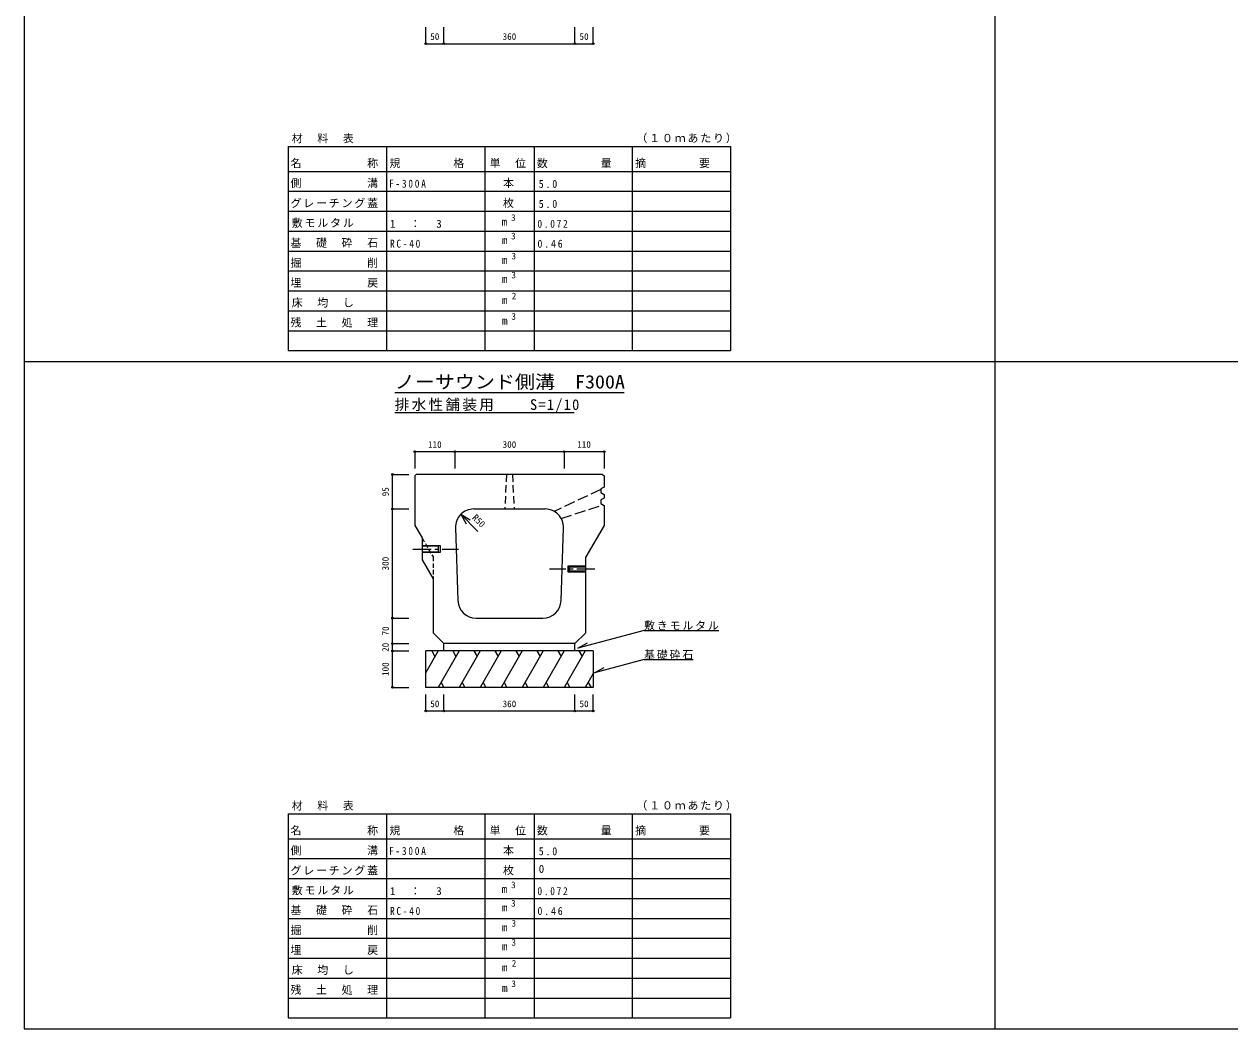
# Model space of a CAD drawing. Units: millimetres at full size, sheet at 1:10. Extents: x -5807 to 2193, y -2728 to 2972.
# Drawn here: x -5807 to -2495, y -2728 to 32 of the extents above; entities that cross this region are included whole.
import ezdxf
from ezdxf.enums import TextEntityAlignment as Align

# ---------------------------------------------------------------- set-up
doc = ezdxf.new("R2010")
doc.units = ezdxf.units.MM
doc.header["$LTSCALE"] = 10
doc.header["$PDMODE"] = 32
doc.header["$PDSIZE"] = 5
for name, pattern in [('CHAIN1', [8, 5, -1, 1, -1]), ('DASHED1', [1.8, 1.2, -0.6]), ('DASHED2', [3, 2, -1]), ('DASHED3', [4, 3, -1])]:
    doc.linetypes.add(name, pattern=pattern)
doc.layers.add('0-0_通り芯', color=7, linetype='Continuous')
doc.styles.add('ＭＳ ゴシック', font='')
doc.styles.get('ＭＳ ゴシック').set_extended_font_data('MS Gothic')

msp = doc.modelspace()

# ---------------------------------------------------------------- linework, layer by layer
at = {"layer": '0-0_通り芯', "color": 2}
for p, q in [((-5807.14, 2971.77), (-5807.14, -2728.23)), ((-3140.47, 2971.77), (-3140.47, -2728.23)), ((-5807.14, -2728.23), (2192.86, -2728.23))]:
    msp.add_line(p, q, dxfattribs=at)
at = {"layer": '0-0_通り芯', "color": 4}
for p, q in [((-4703.81, -21.57), (-4703.81, 23.43)), ((-4653.81, -21.57), (-4653.81, 23.43)), ((-4293.81, -21.57), (-4293.81, 23.43)), ((-4243.81, -21.57), (-4243.81, 23.43)), ((-4703.81, -21.57), (-4653.81, -21.57)), ((-4653.81, -21.57), (-4293.81, -21.57)), ((-4293.81, -21.57), (-4243.81, -21.57)), ((-5807.14, -894.9), (2192.86, -894.9)), ((-4733.81, -1142.38), (-4623.81, -1142.38)), ((-4733.81, -1142.38), (-4733.81, -1188.89)), ((-4623.81, -1142.38), (-4623.81, -1188.89)), ((-4623.81, -1142.38), (-4323.81, -1142.38)), ((-4323.81, -1142.38), (-4323.81, -1188.89)), ((-4323.81, -1142.38), (-4213.81, -1142.38)), ((-4213.81, -1142.38), (-4213.81, -1188.89)), ((-4794.81, -1299.9), (-4794.81, -1204.9)), ((-4794.81, -1204.9), (-4749.81, -1204.9)), ((-4794.81, -1599.9), (-4794.81, -1299.9)), ((-4794.81, -1299.9), (-4749.81, -1299.9)), ((-4607.47, -1314.54), (-4581.49, -1329.54)), ((-4607.47, -1314.54), (-4592.47, -1340.53)), ((-4560.46, -1361.55), (-4607.47, -1314.54)), ((-4794.81, -1669.9), (-4794.81, -1599.9)), ((-4794.81, -1599.9), (-4749.81, -1599.9)), ((-4794.81, -1689.9), (-4794.81, -1669.9)), ((-4794.81, -1669.9), (-4749.81, -1669.9)), ((-4794.81, -1789.9), (-4794.81, -1689.9)), ((-4794.81, -1689.9), (-4749.81, -1689.9)), ((-4794.81, -1789.9), (-4749.81, -1789.9)), ((-4703.81, -1854.9), (-4703.81, -1809.9)), ((-4653.81, -1854.9), (-4653.81, -1809.9)), ((-4293.81, -1854.9), (-4293.81, -1809.9)), ((-4243.81, -1854.9), (-4243.81, -1809.9)), ((-4703.81, -1854.9), (-4653.81, -1854.9)), ((-4653.81, -1854.9), (-4293.81, -1854.9)), ((-4293.81, -1854.9), (-4243.81, -1854.9))]:
    msp.add_line(p, q, dxfattribs=at)
at = {"layer": '0-0_通り芯'}
for p, q in [((-5081.31, -304.02), (-3866.31, -304.02)), ((-5081.31, -304.02), (-5081.31, -427.14)), ((-4811.31, -304.02), (-4811.31, -427.14)), ((-4541.31, -304.02), (-4541.31, -427.14)), ((-4406.31, -304.02), (-4406.31, -427.14)), ((-4136.31, -304.02), (-4136.31, -427.14)), ((-3866.31, -304.02), (-3866.31, -427.14)), ((-5081.31, -372.42), (-3866.31, -372.42)), ((-5081.31, -427.14), (-3866.31, -427.14)), ((-5081.31, -427.14), (-5081.31, -864.9)), ((-4811.31, -427.14), (-4811.31, -864.9)), ((-4541.31, -427.14), (-4541.31, -864.9)), ((-4406.31, -427.14), (-4406.31, -864.9)), ((-4136.31, -427.14), (-4136.31, -864.9)), ((-3866.31, -427.14), (-3866.31, -864.9)), ((-5081.31, -481.86), (-3866.31, -481.86)), ((-5081.31, -536.58), (-3866.31, -536.58)), ((-5081.31, -591.3), (-3866.31, -591.3)), ((-5081.31, -646.02), (-3866.31, -646.02)), ((-5081.31, -700.74), (-3866.31, -700.74)), ((-5081.31, -755.46), (-3866.31, -755.46)), ((-5081.31, -810.18), (-3866.31, -810.18)), ((-5081.31, -864.9), (-3866.31, -864.9)), ((-4995.81, -864.9), (-4086.81, -864.9)), ((-4788.81, -979.9), (-4158.81, -979.9)), ((-4788.81, -1034.9), (-4296.31, -1034.9)), ((-4104.04, -1633.85), (-4285.55, -1682.48)), ((-4104.04, -1633.85), (-3899.04, -1633.85)), ((-4653.81, -1689.9), (-4653.81, -1669.9)), ((-4293.81, -1689.9), (-4293.81, -1669.9)), ((-4285.55, -1682.48), (-4259.57, -1667.48)), ((-4243.81, -1689.9), (-4703.81, -1689.9)), ((-4703.81, -1789.9), (-4703.81, -1689.9)), ((-4669.76, -1689.9), (-4703.81, -1748.88)), ((-4687.06, -1689.9), (-4678.41, -1704.89)), ((-4612.02, -1689.9), (-4669.76, -1789.9)), ((-4629.33, -1689.9), (-4620.68, -1704.89)), ((-4554.29, -1689.9), (-4612.02, -1789.9)), ((-4571.59, -1689.9), (-4562.94, -1704.89)), ((-4496.55, -1689.9), (-4554.29, -1789.9)), ((-4513.86, -1689.9), (-4505.21, -1704.89)), ((-4438.82, -1689.9), (-4496.55, -1789.9)), ((-4456.12, -1689.9), (-4447.47, -1704.89)), ((-4381.08, -1689.9), (-4438.82, -1789.9)), ((-4398.39, -1689.9), (-4389.74, -1704.89)), ((-4323.35, -1689.9), (-4381.08, -1789.9)), ((-4340.65, -1689.9), (-4332, -1704.89)), ((-4265.61, -1689.9), (-4323.35, -1789.9)), ((-4282.92, -1689.9), (-4274.27, -1704.89)), ((-4243.81, -1689.9), (-4243.81, -1789.9)), ((-4104.04, -1713.65), (-3969.04, -1713.65)), ((-4243.81, -1752.13), (-4265.61, -1789.9)), ((-4661.84, -1776.18), (-4653.92, -1789.9)), ((-4604.1, -1776.18), (-4596.18, -1789.9)), ((-4546.37, -1776.18), (-4538.45, -1789.9)), ((-4488.63, -1776.18), (-4480.71, -1789.9)), ((-4430.9, -1776.18), (-4422.98, -1789.9)), ((-4373.16, -1776.18), (-4365.24, -1789.9)), ((-4315.43, -1776.18), (-4307.51, -1789.9)), ((-4257.69, -1776.18), (-4249.77, -1789.9)), ((-4243.81, -1789.9), (-4703.81, -1789.9)), ((-5081.31, -2137.35), (-3866.31, -2137.35)), ((-5081.31, -2137.35), (-5081.31, -2260.47)), ((-4811.31, -2137.35), (-4811.31, -2260.47)), ((-4541.31, -2137.35), (-4541.31, -2260.47)), ((-4406.31, -2137.35), (-4406.31, -2260.47)), ((-4136.31, -2137.35), (-4136.31, -2260.47)), ((-3866.31, -2137.35), (-3866.31, -2260.47)), ((-5081.31, -2205.75), (-3866.31, -2205.75)), ((-5081.31, -2260.47), (-3866.31, -2260.47)), ((-5081.31, -2260.47), (-5081.31, -2698.23)), ((-4811.31, -2260.47), (-4811.31, -2698.23)), ((-4541.31, -2260.47), (-4541.31, -2698.23)), ((-4406.31, -2260.47), (-4406.31, -2698.23)), ((-4136.31, -2260.47), (-4136.31, -2698.23)), ((-3866.31, -2260.47), (-3866.31, -2698.23)), ((-5081.31, -2315.19), (-3866.31, -2315.19)), ((-5081.31, -2369.91), (-3866.31, -2369.91)), ((-5081.31, -2424.63), (-3866.31, -2424.63)), ((-5081.31, -2479.35), (-3866.31, -2479.35)), ((-5081.31, -2534.07), (-3866.31, -2534.07)), ((-5081.31, -2588.79), (-3866.31, -2588.79)), ((-5081.31, -2643.51), (-3866.31, -2643.51)), ((-5081.31, -2698.23), (-3866.31, -2698.23)), ((-4995.81, -2698.23), (-4086.81, -2698.23))]:
    msp.add_line(p, q, dxfattribs=at)
at = {"layer": '0-0_通り芯', "color": 3}
for p, q in [((-4733.81, -1208.9), (-4729.81, -1204.9)), ((-4733.81, -1208.9), (-4733.81, -1344.9)), ((-4217.81, -1204.9), (-4729.81, -1204.9)), ((-4217.81, -1204.9), (-4213.81, -1208.9)), ((-4213.81, -1208.9), (-4213.81, -1239.9)), ((-4213.81, -1259.9), (-4213.81, -1269.9)), ((-4572.11, -1299.9), (-4375.5, -1299.9)), ((-4733.81, -1344.9), (-4713.81, -1379.54)), ((-4622.09, -1351.57), (-4615.42, -1551.57)), ((-4332.2, -1551.57), (-4325.53, -1351.57)), ((-4213.81, -1344.9), (-4263.81, -1431.5)), ((-4263.81, -1639.9), (-4263.81, -1431.5)), ((-4683.81, -1491.5), (-4683.81, -1639.9)), ((-4565.45, -1599.9), (-4382.17, -1599.9)), ((-4653.81, -1669.9), (-4683.81, -1639.9)), ((-4293.81, -1669.9), (-4263.81, -1639.9)), ((-4293.81, -1669.9), (-4653.81, -1669.9))]:
    msp.add_line(p, q, dxfattribs=at)
at = {"layer": '0-0_通り芯', "color": 3, "linetype": 'DASHED2'}
for p, q in [((-4481.81, -1204.9), (-4486.81, -1299.9)), ((-4465.81, -1204.9), (-4460.81, -1299.9))]:
    msp.add_line(p, q, dxfattribs=at)
at = {"layer": '0-0_通り芯', "color": 3, "linetype": 'DASHED3'}
for p, q in [((-4222.81, -1246.29), (-4350.72, -1306.47)), ((-4331.69, -1325.8), (-4215.88, -1288.75))]:
    msp.add_line(p, q, dxfattribs=at)
at = {"layer": '0-0_通り芯', "color": 3, "linetype": 'DASHED1'}
for p, q in [((-4713.81, -1379.54), (-4683.81, -1431.5)), ((-4683.81, -1431.5), (-4683.81, -1491.5))]:
    msp.add_line(p, q, dxfattribs=at)
at = {"layer": '0-0_通り芯', "linetype": 'CHAIN1'}
for p, q in [((-4738.81, -1409.9), (-4613.81, -1409.9)), ((-4238.81, -1464.9), (-4363.81, -1464.9))]:
    msp.add_line(p, q, dxfattribs=at)
at = {"layer": '0-0_通り芯', "color": 3}
for points in [[(-4213.81, -1239.9), (-4222.81, -1244.9), (-4222.81, -1254.9), (-4213.81, -1259.9)], [(-4213.81, -1269.9), (-4222.81, -1274.9), (-4222.81, -1284.9)], [(-4222.81, -1284.9), (-4213.81, -1289.9), (-4213.81, -1344.9)], [(-4713.81, -1379.54), (-4713.81, -1439.54), (-4683.81, -1491.5)]]:
    msp.add_lwpolyline(points, dxfattribs=at)
at = {"layer": '0-0_通り芯'}
for points in [[(-4713.81, -1399.9), (-4663.81, -1399.9), (-4663.81, -1419.9), (-4713.81, -1419.9)], [(-4713.81, -1417.9), (-4668.81, -1417.9), (-4668.81, -1401.9), (-4713.81, -1401.9)], [(-4263.81, -1456.9), (-4313.81, -1456.9), (-4313.81, -1472.9), (-4263.81, -1472.9)], [(-4263.81, -1470.9), (-4308.81, -1470.9), (-4308.81, -1458.9), (-4263.81, -1458.9)], [(-4104.04, -1713.65), (-4239.92, -1750.06), (-4213.94, -1735.06)]]:
    msp.add_lwpolyline(points, dxfattribs=at)
at = {"layer": '0-0_通り芯', "color": 3}
for centre, start, end in [((-4572.11, -1349.9), 90, 181.90916), ((-4375.5, -1349.9), 358.09085, 90), ((-4565.45, -1549.9), 181.90916, 270), ((-4382.17, -1549.9), 270, 358.09085)]:
    msp.add_arc(centre, 50, start, end, dxfattribs=at)
at = {"layer": '0-0_通り芯', "color": 4}
for p in [(-4703.81, -21.57), (-4653.81, -21.57), (-4293.81, -21.57), (-4243.81, -21.57), (-4733.81, -1142.38), (-4623.81, -1142.38), (-4323.81, -1142.38), (-4213.81, -1142.38), (-4794.81, -1204.9), (-4794.81, -1299.9), (-4794.81, -1599.9), (-4794.81, -1669.9), (-4794.81, -1689.9), (-4794.81, -1789.9), (-4703.81, -1854.9), (-4653.81, -1854.9), (-4293.81, -1854.9), (-4243.81, -1854.9)]:
    msp.add_point(p, dxfattribs=at)

# ---------------------------------------------------------------- texts
at = {"layer": '0-0_通り芯', "color": 4, "style": 'ＭＳ ゴシック'}
for s, p in [('50', (-4691.31, -16.57)), ('360', (-4492.56, -16.57)), ('50', (-4281.31, -16.57)), ('3', (-4469.29, -513.96)), ('3', (-4469.29, -564.58)), ('3', (-4468.12, -619.64)), ('3', (-4468.39, -671.89)), ('2', (-4467.49, -729.42)), ('3', (-4468.39, -785.51)), ('110', (-4697.56, -1137.38)), ('300', (-4492.56, -1137.38)), ('110', (-4287.56, -1137.38)), ('50', (-4691.31, -1849.9)), ('360', (-4492.56, -1849.9)), ('50', (-4281.31, -1849.9)), ('3', (-4469.29, -2347.29)), ('3', (-4469.29, -2397.91)), ('3', (-4468.12, -2452.97)), ('3', (-4468.39, -2505.23)), ('2', (-4467.49, -2562.75)), ('3', (-4468.39, -2618.84))]:
    msp.add_text(s, height=18.33, dxfattribs=at).set_placement(p, align=Align.BOTTOM_LEFT)
at = {"layer": '0-0_通り芯', "style": 'ＭＳ ゴシック'}
for s, p in [('m', (-4495.39, -528.32)), ('m', (-4494.49, -578.94)), ('m', (-4494.49, -633.66)), ('m', (-4494.49, -685.64)), ('m', (-4494.4, -743.78)), ('m', (-4494.22, -799.87)), ('0', (-4393.31, -2306.25)), ('m', (-4495.39, -2361.66)), ('m', (-4494.49, -2412.27)), ('m', (-4494.49, -2466.99)), ('m', (-4494.49, -2518.98)), ('m', (-4494.4, -2577.12)), ('m', (-4494.22, -2633.2))]:
    msp.add_text(s, height=21.99, dxfattribs=at).set_placement(p, align=Align.BOTTOM_LEFT)
at = {"layer": '0-0_通り芯', "color": 3, "style": 'ＭＳ ゴシック', "width": 1.1}
msp.add_text('ノーサウンド側溝\u3000F300A', height=36.66, dxfattribs=at).set_placement((-4788.81, -979.9), align=Align.BOTTOM_LEFT)
at = {"layer": '0-0_通り芯', "color": 4, "style": 'ＭＳ ゴシック'}
for s, rotation, p in [('95', 90, (-4799.81, -1264.9)), ('R50', 315, (-4581.49, -1329.54)), ('300', 90, (-4799.81, -1468.65)), ('70', 90, (-4799.81, -1647.4)), ('20', 90, (-4799.81, -1692.4)), ('100', 90, (-4799.81, -1758.65))]:
    msp.add_text(s, height=18.33, rotation=rotation, dxfattribs=at).set_placement(p, align=Align.BOTTOM_LEFT)
at = {"layer": '0-0_通り芯', "attachment_point": 7, "style": 'ＭＳ ゴシック'}
for s, insert, char_height in [('\\T1.17;材\u3000料\u3000表', (-5071.81, -295.08), 21.99), ('\\T1.17;（１０ｍあたり）', (-4125.06, -295.08), 21.99), ('\\T1.17;名\u3000\u3000\u3000\u3000\u3000称', (-5075.31, -363.48), 21.99), ('\\T1.17;規\u3000\u3000\u3000\u3000格', (-4803.56, -363.48), 21.99), ('\\T1.17;単\u3000位', (-4528.31, -363.48), 21.99), ('\\T1.17;数\u3000\u3000\u3000\u3000量', (-4398.56, -363.48), 21.99), ('\\T1.17;摘\u3000\u3000\u3000\u3000要', (-4128.56, -363.48), 21.99), ('\\T1.17;側\u3000\u3000\u3000\u3000\u3000溝', (-5075.31, -418.2), 21.99), ('\\T1.39;\\W0.85;F-300A', (-4804.56, -417.41), 21.99), ('\\T1.17;\u3000本', (-4526.56, -418.2), 21.99), ('\\T1.38;\\W0.9;5.0', (-4393.31, -418.2), 21.99), ('\\T1.17;グレーチング蓋', (-5075.31, -472.92), 21.99), ('\\T1.17;\u3000枚', (-4526.56, -472.92), 21.99), ('\\T1.38;\\W0.9;5.0', (-4393.31, -472.92), 21.99), ('\\T1.17;敷モルタル', (-5071.81, -527.64), 21.99), ('\\T1.21;1\u3000：\u30003', (-4801.81, -527.64), 21.99), ('\\T1.38;\\W0.85;0.072', (-4396.81, -527.64), 21.99), ('\\T1.17;基\u3000礎\u3000砕\u3000石', (-5075.31, -582.36), 21.99), ('\\T1.38;\\W0.85;RC-40', (-4801.81, -582.36), 21.99), ('\\T1.38;\\W0.9;0.46', (-4396.81, -582.36), 21.99), ('\\T1.17;掘\u3000\u3000\u3000\u3000\u3000削', (-5075.31, -637.08), 21.99), ('\\T1.17;埋\u3000\u3000\u3000\u3000\u3000戻', (-5075.31, -691.8), 21.99), ('\\T1.17;床\u3000均\u3000し', (-5071.81, -746.52), 21.99), ('\\T1.17;残\u3000土\u3000処\u3000理', (-5075.31, -801.24), 21.99), ('\\T1.16;排水性舗装用\u3000\u3000S=1/10', (-4788.81, -1034.9), 29.33), ('\\T1.17;敷きモルタル', (-4104.04, -1633.85), 21.99), ('\\T1.17;基礎砕石', (-4104.04, -1713.65), 21.99), ('\\T1.17;材\u3000料\u3000表', (-5071.81, -2128.41), 21.99), ('\\T1.17;（１０ｍあたり）', (-4125.06, -2128.41), 21.99), ('\\T1.17;名\u3000\u3000\u3000\u3000\u3000称', (-5075.31, -2196.81), 21.99), ('\\T1.17;規\u3000\u3000\u3000\u3000格', (-4803.56, -2196.81), 21.99), ('\\T1.17;単\u3000位', (-4528.31, -2196.81), 21.99), ('\\T1.17;数\u3000\u3000\u3000\u3000量', (-4398.56, -2196.81), 21.99), ('\\T1.17;摘\u3000\u3000\u3000\u3000要', (-4128.56, -2196.81), 21.99), ('\\T1.17;側\u3000\u3000\u3000\u3000\u3000溝', (-5075.31, -2251.53), 21.99), ('\\T1.39;\\W0.85;F-300A', (-4804.56, -2250.74), 21.99), ('\\T1.17;\u3000本', (-4526.56, -2251.53), 21.99), ('\\T1.38;\\W0.9;5.0', (-4393.31, -2251.53), 21.99), ('\\T1.17;グレーチング蓋', (-5075.31, -2306.25), 21.99), ('\\T1.17;\u3000枚', (-4526.56, -2306.25), 21.99), ('\\T1.17;敷モルタル', (-5071.81, -2360.97), 21.99), ('\\T1.21;1\u3000：\u30003', (-4801.81, -2360.97), 21.99), ('\\T1.38;\\W0.85;0.072', (-4396.81, -2360.97), 21.99), ('\\T1.17;基\u3000礎\u3000砕\u3000石', (-5075.31, -2415.69), 21.99), ('\\T1.38;\\W0.85;RC-40', (-4801.81, -2415.69), 21.99), ('\\T1.38;\\W0.9;0.46', (-4396.81, -2415.69), 21.99), ('\\T1.17;掘\u3000\u3000\u3000\u3000\u3000削', (-5075.31, -2470.41), 21.99), ('\\T1.17;埋\u3000\u3000\u3000\u3000\u3000戻', (-5075.31, -2525.13), 21.99), ('\\T1.17;床\u3000均\u3000し', (-5071.81, -2579.85), 21.99), ('\\T1.17;残\u3000土\u3000処\u3000理', (-5075.31, -2634.57), 21.99)]:
    msp.add_mtext(s, dxfattribs=dict(at, insert=insert, char_height=char_height))

doc.saveas('drawing.dxf')
